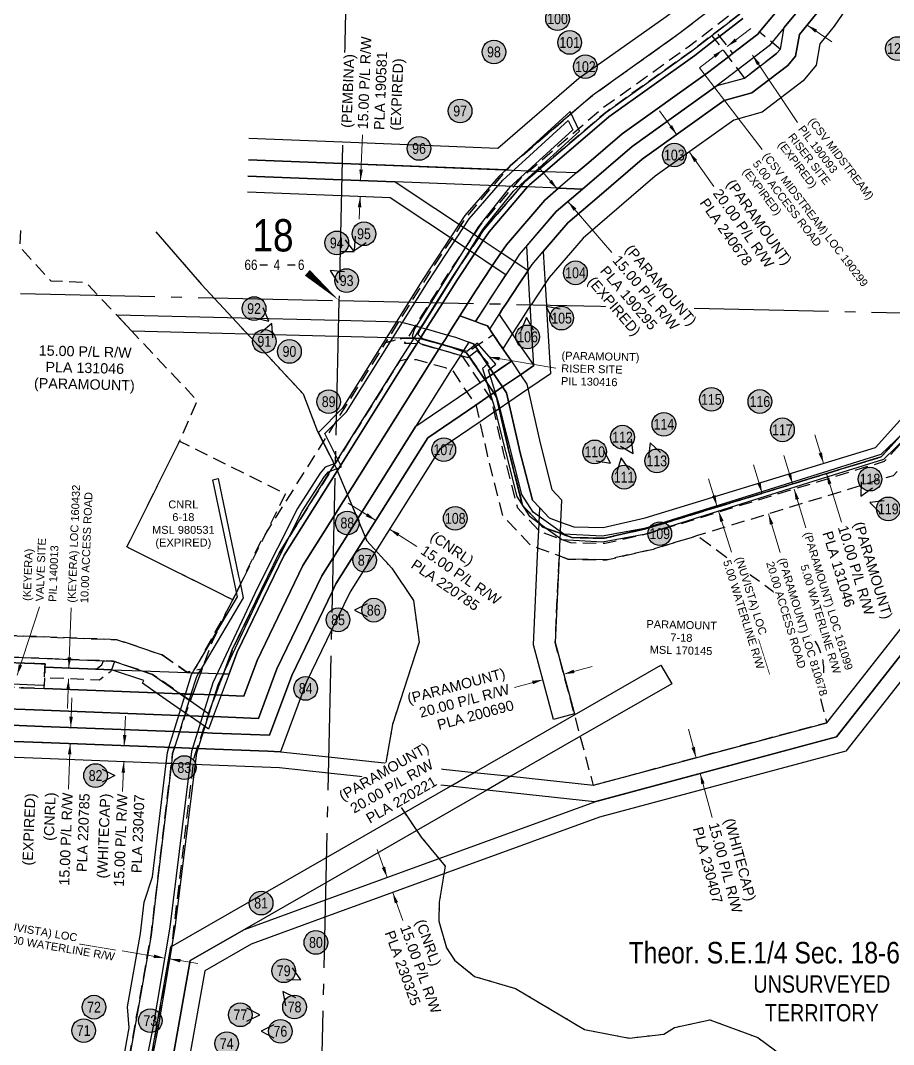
# Model space of a CAD drawing. Extents: x 393512 to 398378, y 6060644 to 6064862.
# Drawn here: x 397153 to 397964, y 6063277 to 6064228 of the extents above; entities that cross this region are included whole.
import ezdxf
from ezdxf.enums import TextEntityAlignment as Align

# ---------------------------------------------------------------- set-up
doc = ezdxf.new("R2010")
doc.units = 0
doc.header["$LTSCALE"] = 5
for name, pattern in [('foc-ACCESSROAD', [3.75, 2.5, -1.25]), ('foc-QUARTERLINE', [33, 25, -3, 2, -3]), ('foc-WHEELTRACKS', [2, 0.4, -1.6])]:
    doc.linetypes.add(name, pattern=pattern)
for name, color, linetype in [('10', 1, 'Continuous'), ('9', 3, 'Continuous'), ('AS-UNDERLAY-H', 141, 'Continuous'), ('C-SYMBOL', 7, 'Continuous'), ('CG-NOTES', 7, 'Continuous'), ('F-AR', 190, 'foc-ACCESSROAD'), ('F-RW', 190, 'Continuous'), ('F-WS', 190, 'foc-ACCESSROAD'), ('L-QSEC', 8, 'foc-QUARTERLINE'), ('L-SECLBL', 7, 'Continuous'), ('L-UNS-T', 3, 'Continuous'), ('P-PROPOSED', 10, 'Continuous'), ('T-CREEK', 160, 'Continuous'), ('T-WATER-P3', 160, 'foc-WHEELTRACKS')]:
    doc.layers.add(name, color=color, linetype=linetype)
for name, color, linetype, lineweight in [('C-AR-T', 13, 'Continuous', 9), ('F-AR-T', 190, 'Continuous', 9), ('F-RW-T', 190, 'Continuous', 9), ('F-WS-T', 190, 'Continuous', 9)]:
    doc.layers.add(name, color=color, linetype=linetype, lineweight=lineweight)
doc.styles.add('175L', font='ARIALN.TTF', dxfattribs={"height": 20})
doc.styles.add('80CG', font='ARIALN.TTF', dxfattribs={"height": 10})
doc.styles.add('80L', font='ARIALN.TTF', dxfattribs={"height": 10})
doc.styles.add('A60', font='arial.ttf', dxfattribs={"height": 7.35})
doc.styles.add('A80', font='arial.ttf', dxfattribs={"height": 9.5})
doc.styles.add('foc-LtypeFont', font='ARIALN.TTF', dxfattribs={"height": 7.35})
doc.styles.add('SIMPLEX', font='ARIALN.TTF')
doc.linetypes.add('foc-TOPO-flowdirection-NOLINE', pattern='A,0,[">",foc-LtypeFont,S=0.3,R=0,X=0,Y=-0.945],-20,[">",foc-LtypeFont,S=0.3,R=0,X=0,Y=-0.945],0', length=20)
doc.dimstyles.new('Compass 5 000', dxfattribs={"dimscale": 5, "dimtxt": 9, "dimasz": 2, "dimexe": 0.2, "dimexo": 0.0625, "dimgap": 0.5, "dimtad": 0, "dimtih": 1, "dimtoh": 1, "dimzin": 0, "dimdsep": 46, "dimtxsty": '80CG', "dimcen": 0.1, "dimse1": 1, "dimse2": 1, "dimclrd": 256, "dimclrt": 256, "dimaunit": 1, "dimadec": 4, "dimazin": 0, "dimtfac": 0.06, "dimtofl": 0, "dimtmove": 0, "dimatfit": 1, "dimfxl": 0.2, "dimtolj": 1, "dimtzin": 0, "dimlwd": -1, "dimarcsym": 0})

# ---------------------------------------------------------------- blocks, each defined once
blk = doc.blocks.new('*U419')
at = {"layer": 'AS-UNDERLAY-H'}
h = blk.add_hatch(color=256, dxfattribs=at)
h.dxf.hatch_style = 1
edge = h.paths.add_edge_path()
edge.add_arc((0, 0), 11, 0, 360)
at = {"layer": 'CG-NOTES', "color": 182}
blk.add_circle((0, 0), 11, dxfattribs=at)
at = {"color": 182, "style": '80L'}
blk.add_attdef('#', text='', height=10, dxfattribs=at).set_placement((0, 0), align=Align.MIDDLE_CENTER)
blk = doc.blocks.new('L-SECLBL')
at = {"layer": '9', "color": 7}
for p, q in [((-5.08, -27.83), (-12.29, -27.83)), ((20.7, -27.83), (13.5, -27.83))]:
    blk.add_line(p, q, dxfattribs=at)
at = {"layer": '10', "color": 2, "style": 'SIMPLEX'}
blk.add_attdef('SEC', text='', height=30, dxfattribs=at).set_placement((0, 0), align=Align.MIDDLE)
at = {"layer": '10', "color": 5, "style": '80L'}
blk.add_attdef('TWP', text='', height=9.5, dxfattribs=at).set_placement((-14.43, -27.37), align=Align.MIDDLE_RIGHT)
blk.add_attdef('RGE', text='', height=9.5, dxfattribs=at).set_placement((3.62, -27.37), align=Align.MIDDLE_CENTER)
blk.add_attdef('MER', text='', height=9.5, dxfattribs=at).set_placement((23.17, -27.37), align=Align.MIDDLE_LEFT)

msp = doc.modelspace()

# ---------------------------------------------------------------- linework, layer by layer
at = {"layer": 'CG-NOTES', "color": 182}
for points in [[(397449.9, 6064013.43), (397463.32, 6064013.58), (397455.14, 6064024.23)], [(397464.18, 6064027.83), (397463.23, 6064014.44), (397474.51, 6064021.72)], [(397454.3, 6063994.72), (397440.93, 6063995.89), (397448.02, 6063984.49)], [(397654.82, 6063960.01), (397641.61, 6063962.39), (397647.64, 6063950.4)], [(397370.94, 6063951.99), (397383.96, 6063948.72), (397378.76, 6063961.1)], [(397630.04, 6063940.56), (397623.3, 6063952.17), (397618.06, 6063939.81)], [(397387.67, 6063933.26), (397386.75, 6063946.64), (397376.59, 6063937.87)], [(397710.9, 6063832.74), (397722.49, 6063825.98), (397720.94, 6063839.31)], [(397688.16, 6063819.01), (397701.41, 6063816.86), (397695.18, 6063828.74)], [(397748.02, 6063826.72), (397738.22, 6063835.9), (397736.76, 6063822.55)], [(397719.1, 6063810.75), (397711.35, 6063821.7), (397707.24, 6063808.93)], [(397934.44, 6063799.71), (397933.94, 6063786.3), (397944.97, 6063793.95)], [(397955.85, 6063782.04), (397942.55, 6063780.23), (397951.97, 6063770.68)], [(397475.46, 6063686.36), (397463.46, 6063680.36), (397475.46, 6063674.35)], [(397229.03, 6063532.76), (397241.03, 6063526.76), (397229.03, 6063520.75)], [(397400.39, 6063337.37), (397413.81, 6063337.15), (397405.94, 6063348.02)], [(397409.04, 6063320.23), (397396.98, 6063326.13), (397399.49, 6063312.94)], [(397363.51, 6063298.57), (397375.52, 6063304.57), (397363.51, 6063310.57)], [(397388.75, 6063295.24), (397376.74, 6063289.24), (397388.75, 6063283.24)]]:
    msp.add_lwpolyline(points, dxfattribs=at)
at = {"layer": 'F-AR', "flags": 128}
for points in [[(398228.39, 6064841.95), (398186.85, 6064781.37), (398170.63, 6064756.77), (398069.01, 6064602.65), (397956.28, 6064424.35), (397849.17, 6064267.64), (397820.98, 6064233.54), (397799.75, 6064217.3), (397795.78, 6064214.26), (397776.73, 6064199.7), (397696.99, 6064142.65), (397644.44, 6064097.66), (397633.31, 6064088.13), (397622.71, 6064079.05), (397618.09, 6064073.68), (397584.75, 6064034.89), (397579.15, 6064026.48), (397570.84, 6064014.01), (397555.03, 6063990.29), (397539.76, 6063966.01), (397528.22, 6063947.67), (397525.24, 6063942.93), (397518.93, 6063932.9), (397513.12, 6063933.05), (397509.29, 6063933.14), (397492.8, 6063928.96), (397495.64, 6063933.48), (397504.93, 6063948.24), (397516.44, 6063966.52), (397538.25, 6064001.17), (397554.19, 6064025.09), (397562.5, 6064037.57), (397568.79, 6064047), (397592.58, 6064074.68), (397605.09, 6064089.23), (397608.54, 6064093.25), (397684.67, 6064158.43), (397764.87, 6064215.8), (397807.02, 6064248.04), (397833.19, 6064279.69), (397939.58, 6064435.36), (398052.21, 6064613.5), (398146.82, 6064757.29), (398170.04, 6064792.58), (398204.4, 6064842.57)], [(398228.39, 6064841.95), (398186.85, 6064781.37), (398170.63, 6064756.77), (398069.01, 6064602.65), (397956.28, 6064424.35), (397849.17, 6064267.64), (397820.98, 6064233.54), (397799.75, 6064217.3), (397795.78, 6064214.26), (397776.73, 6064199.7), (397696.99, 6064142.65), (397644.44, 6064097.66), (397633.31, 6064088.13), (397622.71, 6064079.05), (397618.09, 6064073.68), (397584.75, 6064034.89), (397579.15, 6064026.48), (397570.84, 6064014.01), (397555.03, 6063990.29), (397539.76, 6063966.01), (397528.22, 6063947.67), (397525.24, 6063942.93), (397518.93, 6063932.9), (397524.16, 6063932.77), (397524.69, 6063932.65), (397544.8, 6063927.07), (397554.49, 6063924.39), (397564.37, 6063920.73), (397567.76, 6063919.49), (397584.59, 6063894.66), (397592.95, 6063882.12), (397595.66, 6063878.06), (397606.98, 6063827.91), (397619.8, 6063777.62), (397635.08, 6063761.44), (397638.73, 6063757.58), (397654.66, 6063751.73), (397665.52, 6063747.74), (397695.75, 6063747.14), (397736.21, 6063756.48), (397953.12, 6063822.78), (398004.43, 6063879.41), (398037.68, 6063891.79), (398071.36, 6063895.14), (398150.73, 6063917.92), (398245.94, 6063950.61), (398250.14, 6063951.8), (398262.06, 6063955.19), (398280.5, 6063960.44), (398285.9, 6063961.98), (398296.1, 6063960.17), (398314.61, 6063956.9), (398317.63, 6063966.52), (398323.32, 6063984.66), (398328.09, 6063983.16), (398322.59, 6063965.64), (398319.57, 6063956.02), (398319.37, 6063955.38), (398318.06, 6063951.21), (398286.16, 6063956.85), (398280.38, 6063955.21), (398262.91, 6063950.24), (398250.02, 6063946.57), (398247.44, 6063945.84), (398152.23, 6063913.15), (398072.31, 6063890.21), (398038.82, 6063886.88), (398007.32, 6063875.15), (397955.9, 6063818.4), (397737.5, 6063751.65), (397696.27, 6063742.13), (397664.58, 6063742.76), (397654.42, 6063746.49), (397635.91, 6063753.29), (397634.77, 6063754.49), (397615.28, 6063775.12), (397602.11, 6063826.74), (397590.98, 6063876.12), (397588.84, 6063879.32), (397580.45, 6063891.85), (397564.57, 6063915.34), (397561.67, 6063916.38), (397552.95, 6063919.65), (397542.02, 6063922.66), (397523.42, 6063927.79), (397521.65, 6063927.83), (397515.84, 6063927.98), (397510.02, 6063928.12), (397513.12, 6063933.05), (397520.22, 6063944.34), (397533.94, 6063966.14), (397550.83, 6063993.01), (397566.67, 6064016.78), (397574.99, 6064029.26), (397580.76, 6064037.92), (397611.71, 6064073.94), (397619.17, 6064082.6), (397625.96, 6064088.41), (397637.09, 6064097.95), (397693.91, 6064146.6), (397773.76, 6064203.72), (397817.49, 6064237.16), (397845.18, 6064270.65), (397952.1, 6064427.1), (398064.81, 6064605.36), (398164.73, 6064756.9), (398182.7, 6064784.17), (398222.43, 6064842.1)], [(398358.94, 6063918.1), (398322.33, 6063935.22), (398286.94, 6063941.48), (398280.03, 6063939.52), (398251.98, 6063931.54), (398249.66, 6063930.77), (398156.79, 6063898.85), (398075.14, 6063875.42), (398042.23, 6063872.15), (398015.98, 6063862.37), (397964.24, 6063805.27), (397782.27, 6063749.59), (397741.39, 6063737.15), (397715.19, 6063731.1), (397697.83, 6063727.09), (397661.77, 6063727.82), (397653.84, 6063730.73), (397634.03, 6063738), (397627.43, 6063740.42), (397601.7, 6063767.65), (397587.53, 6063823.24), (397580.27, 6063855.4), (397576.96, 6063870.08), (397576.43, 6063870.88), (397568.01, 6063883.45), (397554.83, 6063902.96), (397553.49, 6063903.43), (397548.31, 6063905.37), (397533.69, 6063909.4), (397521.21, 6063912.84), (397512.36, 6063913.06), (397511.54, 6063913.08), (397505.49, 6063911.55), (397445.76, 6063816.57), (397393.8, 6063733.96), (397350.03, 6063643.41), (397341.8, 6063621.35), (397334.43, 6063601.58), (397328.03, 6063584.43), (397327.15, 6063581.73), (397324.09, 6063572.56), (397322.13, 6063566.64), (397317.22, 6063551.84), (397314.26, 6063542.89), (397313.56, 6063537.02), (397297.95, 6063405.52), (397294.39, 6063375.56), (397292.97, 6063367.57), (397282.16, 6063306.76), (397259.22, 6063177.67), (397257.86, 6063170.01), (397253.98, 6063148.2), (397253.87, 6063147.61), (397252.14, 6063137.89), (397239.38, 6063021.31), (397204.53, 6062939.67), (397116.38, 6062762), (397099.15, 6062772.26), (397186.36, 6062948.05), (397219.82, 6063026.44), (397232.34, 6063140.73), (397232.62, 6063142.3), (397233.64, 6063148.05), (397236.5, 6063164.11), (397238.98, 6063178.11), (397262.47, 6063310.26), (397274.6, 6063378.49), (397278.09, 6063407.88), (397293.51, 6063537.8), (397294.62, 6063547.1), (397296.41, 6063552.67), (397301.35, 6063567.44), (397306.37, 6063582.61), (397306.98, 6063584.46), (397309.17, 6063591.07), (397311.08, 6063596.21), (397313.38, 6063602.37), (397320.74, 6063622.09), (397322.21, 6063626.04), (397323.91, 6063630.61), (397331.63, 6063651.29), (397337.58, 6063663.51), (397349.29, 6063687.74), (397350.49, 6063690.04), (397353.94, 6063696.94), (397357.53, 6063704.21), (397376.29, 6063743.67), (397380.47, 6063750.33), (397446.65, 6063855.57), (397492.8, 6063928.96), (397509.29, 6063933.14), (397513.12, 6063933.05), (397518.93, 6063932.9), (397524.16, 6063932.77), (397524.69, 6063932.65), (397544.8, 6063927.07), (397554.49, 6063924.39), (397564.37, 6063920.73), (397567.76, 6063919.49), (397584.59, 6063894.66), (397592.95, 6063882.12), (397595.66, 6063878.06), (397598.04, 6063867.51), (397606.98, 6063827.91), (397619.8, 6063777.62), (397635.08, 6063761.44), (397638.73, 6063757.58), (397654.66, 6063751.73), (397665.52, 6063747.74), (397695.75, 6063747.14), (397736.21, 6063756.48), (397953.12, 6063822.78), (398004.43, 6063879.41), (398037.68, 6063891.79), (398071.36, 6063895.14), (398150.73, 6063917.92), (398245.94, 6063950.61), (398250.14, 6063951.8), (398262.06, 6063955.19), (398280.5, 6063960.44), (398285.9, 6063961.98), (398296.1, 6063960.17), (398314.61, 6063956.9), (398317.04, 6063956.46), (398319.57, 6063956.02), (398328.41, 6063954.45), (398341.09, 6063948.52), (398359.44, 6063939.94)]]:
    msp.add_lwpolyline(points, dxfattribs=at)
for points in [[(397814.93, 6064197.44), (397810.97, 6064194.39), (397798.82, 6064210.29), (397795.78, 6064214.26), (397799.75, 6064217.3), (397802.79, 6064213.33), (397814.93, 6064197.44)], [(397284.92, 6063638.78), (397307.93, 6063622.68), (397314.35, 6063624.22), (397321.05, 6063625.78), (397322.21, 6063626.04), (397320.74, 6063622.09), (397313.38, 6063602.37), (397311.08, 6063596.21), (397310.03, 6063596.93), (397305.73, 6063599.92), (397301.61, 6063602.81), (397275.81, 6063620.74), (397266.03, 6063624.04), (397240.73, 6063632.56), (397239.48, 6063632.98), (397230.47, 6063633.34), (397125.27, 6063637.52), (397121.01, 6063637.69), (397115.27, 6063637.92), (396964.59, 6063643.91), (396937.5, 6063644.99), (396930.06, 6063665.3), (396957.15, 6063664.22), (397243.12, 6063652.85), (397284.92, 6063638.78)], [(397240.73, 6063632.56), (397237.9, 6063625.07), (397236.99, 6063623.09), (397226.73, 6063615.48), (397175.58, 6063617.5), (397175.9, 6063627.5), (397223.6, 6063625.6), (397228.88, 6063629.52), (397230.47, 6063633.34), (397239.48, 6063632.98), (397240.73, 6063632.56)]]:
    msp.add_lwpolyline(points, close=True, dxfattribs=at)
at = {"layer": 'F-AR-T'}
msp.add_line((397842.32, 6064108.09), (397784.16, 6064184.19), dxfattribs=at)
at = {"layer": 'F-RW', "flags": 128}
for points in [[(397364.97, 6064098.6), (397452.09, 6064095.2), (397625.96, 6064088.41), (397633.31, 6064088.13), (397640.67, 6064087.84), (397670.18, 6064086.76), (397681.22, 6064096.21), (397712.39, 6064122.92), (397791.62, 6064179.57), (397810.97, 6064194.39), (397814.93, 6064197.44), (397837.07, 6064214.37), (397838.38, 6064215.37), (397840.04, 6064217.38), (397869.15, 6064252.58), (397977.15, 6064410.6), (398090.01, 6064589.08), (398117.43, 6064630.69), (398119.93, 6064629.05), (398203.68, 6064756.05), (398210.06, 6064765.72), (398255.78, 6064832.4), (398263.64, 6064841.04)], [(397365.43, 6064118.62), (397452.54, 6064115.22), (397596.9, 6064109.6), (397672.03, 6064174.35), (397753.24, 6064231.9), (397793.22, 6064262.52), (397817.31, 6064291.79), (397923.12, 6064446.25), (397947.42, 6064484.76), (397955.95, 6064498.28), (397967.3, 6064516.26), (398001.69, 6064570.77), (398018.62, 6064560.38), (398031.41, 6064552.53), (398035.67, 6064549.92), (398039.93, 6064547.3), (398056.98, 6064536.84), (398069.78, 6064528.98), (398082.55, 6064521.14), (398151.17, 6064479.03), (398261.96, 6064476.53), (398292.11, 6064475.85), (398371.66, 6064474.05)], [(398371.21, 6064454.01), (398291.66, 6064455.82), (398261.51, 6064456.51), (398145.33, 6064459.15), (398071.86, 6064504.24), (398059.13, 6064512.11), (398046.29, 6064519.94), (398029.25, 6064530.4), (398024.98, 6064533.02), (398020.72, 6064535.63), (398007.94, 6064543.48), (397980.21, 6064499.62), (397974.09, 6064489.95), (397968.84, 6064481.65), (397960.31, 6064468.14), (397939.58, 6064435.36), (397833.19, 6064279.69), (397807.02, 6064248.04), (397764.87, 6064215.8), (397684.67, 6064158.43), (397608.54, 6064093.25), (397605.09, 6064089.23), (397452.09, 6064095.2), (397364.97, 6064098.59)], [(398019.14, 6064383.1), (397909.29, 6064222.69), (397895.87, 6064206.38), (397892.58, 6064186.68), (397880.59, 6064172.12), (397842.38, 6064142.8), (397816.02, 6064135.48), (397743.03, 6064083.56), (397675.93, 6064025.9), (397644.51, 6063989.31), (397640.73, 6063983.63), (397627.74, 6063964.09), (397626.94, 6063962.89), (397618.05, 6063949.52), (397610.18, 6063937.02), (397610.18, 6063937.02), (397601.47, 6063923.17), (397597.51, 6063929.02), (397592.53, 6063936.36), (397589.22, 6063941.25), (397597.93, 6063955.06), (397601.25, 6063960.33), (397604.08, 6063964.61), (397616.67, 6063983.51), (397624.98, 6063995.98), (397628.55, 6064001.41), (397638.95, 6064013.6), (397661.69, 6064040.03), (397688.75, 6064063.09), (397730.9, 6064099.29), (397807.08, 6064153.74), (397832.95, 6064160.89), (397866.33, 6064186.37), (397873.44, 6064195.04), (397877.03, 6064214.96), (397893.29, 6064234.72)], [(397869.15, 6064252.58), (397840.05, 6064217.37), (397838.39, 6064215.38), (397837.07, 6064214.37), (397814.93, 6064197.44), (397810.97, 6064194.4), (397791.59, 6064179.57), (397712.39, 6064122.92), (397681.22, 6064096.22), (397670.18, 6064086.77), (397653.27, 6064072.3), (397640.43, 6064061.3), (397604.7, 6064019.76), (397599.96, 6064012.63), (397591.65, 6064000.16), (397576.02, 6063976.69), (397568.93, 6063965.37), (397561.54, 6063953.68), (397554.49, 6063942.47), (397550.34, 6063935.89), (397548.01, 6063932.18), (397544.8, 6063927.07), (397542.02, 6063922.66), (397533.69, 6063909.4), (397444.65, 6063767.85), (397415.69, 6063721.81), (397373.05, 6063633.56), (397360.68, 6063600.6), (397339.69, 6063601.39), (397334.43, 6063601.58), (397313.38, 6063602.37), (397311.67, 6063602.33), (397306.5, 6063602.53), (397301.61, 6063602.81), (397279.41, 6063603.63), (397175.21, 6063607.52), (397175.32, 6063610.51), (397166.49, 6063610.86), (397130.66, 6063612.29)], [(397123.02, 6063574.35), (397173.78, 6063572.34), (397295.74, 6063567.65), (397300.92, 6063567.46), (397301.35, 6063567.44), (397309.79, 6063567.11), (397322.13, 6063566.64), (397331.74, 6063566.27), (397384.65, 6063564.24), (397405.33, 6063619.7), (397443.07, 6063697.99), (397446.33, 6063704.76), (397531.76, 6063840.48), (397576.43, 6063870.88), (397588.84, 6063879.32), (397592.95, 6063882.12), (397601.27, 6063887.76), (397617.8, 6063899.02), (397630.24, 6063907.5), (397628.5, 6063936.83), (397626.87, 6063964.11), (397626.67, 6063967.56), (397624.99, 6063995.97), (397623.62, 6064018.76), (397651.06, 6064050.67), (397675.37, 6064071.47), (397721.65, 6064111.11), (397800.57, 6064167.52), (397826.13, 6064174.55), (397855.82, 6064197.25), (397859.3, 6064201.47), (397862.87, 6064221.44), (397881.18, 6064243.6)], [(397881.18, 6064243.6), (397862.87, 6064221.44), (397851.6, 6064207.83), (397848.84, 6064204.5), (397820.08, 6064182.47), (397800.57, 6064167.52), (397721.65, 6064111.11), (397675.37, 6064071.47), (397653.27, 6064072.31), (397624.48, 6064073.43), (397618.09, 6064073.68), (397611.71, 6064073.94), (397501.41, 6064078.25), (397451.75, 6064080.18), (397364.63, 6064083.59)], [(397893.28, 6064234.73), (397877.02, 6064214.97), (397873.44, 6064195.04), (397866.33, 6064186.37), (397832.95, 6064160.89), (397807.08, 6064153.74), (397730.9, 6064099.29), (397688.75, 6064063.09), (397661.69, 6064040.03), (397638.95, 6064013.6), (397640.8, 6063982.47), (397641.91, 6063963.78), (397642.42, 6063955.24), (397645.72, 6063899.89), (397624.71, 6063885.63), (397606.95, 6063873.58), (397598.04, 6063867.51), (397593.6, 6063864.48), (397580.27, 6063855.4), (397542.79, 6063829.84), (397459.47, 6063697.49), (397442.24, 6063661.76), (397419.13, 6063613.8), (397394.9, 6063548.84), (397383.21, 6063549.3), (397317.22, 6063551.84), (397296.41, 6063552.67), (397291.16, 6063552.84), (397287.02, 6063553.01), (397173.78, 6063557.36), (397173.18, 6063557.38), (397122.43, 6063559.39)], [(397125.07, 6063632.53), (397157.04, 6063631.25), (397176.05, 6063630.5), (397175.9, 6063627.5), (397223.6, 6063625.6), (397237.93, 6063625.05), (397266.03, 6063624.04), (397307.93, 6063622.62), (397313.12, 6063622.28), (397318.79, 6063622.07), (397320.74, 6063622.09), (397341.8, 6063621.35), (397347.04, 6063621.15), (397354.63, 6063641.44), (397398.18, 6063731.53), (397445.54, 6063806.82), (397512.36, 6063913.06), (397521.65, 6063927.83), (397524.69, 6063932.65), (397530.27, 6063941.52), (397534.04, 6063947.52), (397545.59, 6063965.89), (397559.23, 6063987.57), (397575.03, 6064011.28), (397583.31, 6064023.72), (397588.74, 6064031.87), (397624.48, 6064073.43), (397626.26, 6064075.5), (397640.67, 6064087.84), (397651.8, 6064097.37), (397700.07, 6064138.7), (397779.7, 6064195.67), (397798.82, 6064210.29), (397802.79, 6064213.33), (397824.47, 6064229.91)], [(397824.47, 6064229.91), (397802.79, 6064213.33), (397798.82, 6064210.29), (397779.7, 6064195.67), (397700.07, 6064138.7), (397651.8, 6064097.37), (397640.67, 6064087.84), (397626.26, 6064075.5), (397624.48, 6064073.43), (397588.74, 6064031.87), (397583.31, 6064023.72), (397575.03, 6064011.28), (397559.23, 6063987.57), (397545.59, 6063965.89), (397534.04, 6063947.52), (397530.27, 6063941.52), (397524.69, 6063932.65), (397521.65, 6063927.83), (397512.36, 6063913.06), (397445.54, 6063806.82), (397398.18, 6063731.53), (397354.63, 6063641.44), (397347.04, 6063621.15), (397339.69, 6063601.39), (397332.31, 6063581.57), (397327.93, 6063569.89), (397324.09, 6063572.56), (397310.29, 6063582.15), (397309.62, 6063582.62), (397306.98, 6063584.46), (397306.31, 6063584.88), (397302, 6063587.88), (397279.41, 6063603.63), (397266.58, 6063612.55), (397267.82, 6063614.99), (397237.92, 6063625.06), (397223.6, 6063625.6), (397175.86, 6063627.5), (397176.05, 6063630.5), (397157.04, 6063631.25), (397125.07, 6063632.53)], [(397125.27, 6063637.52), (397230.47, 6063633.34), (397239.48, 6063632.98), (397240.73, 6063632.56), (397266.03, 6063624.04), (397275.81, 6063620.74), (397301.61, 6063602.81), (397305.73, 6063599.91), (397310.03, 6063596.92), (397311.08, 6063596.21), (397328.03, 6063584.43), (397334.43, 6063601.58), (397341.8, 6063621.35), (397350.03, 6063643.41), (397393.8, 6063733.96), (397445.76, 6063816.57), (397505.49, 6063911.55), (397515.84, 6063927.98), (397518.93, 6063932.9), (397525.24, 6063942.93), (397528.22, 6063947.67), (397539.76, 6063966.01), (397555.03, 6063990.29), (397570.84, 6064014.01), (397579.15, 6064026.48), (397584.75, 6064034.89), (397618.09, 6064073.68), (397622.71, 6064079.05), (397633.31, 6064088.13), (397644.44, 6064097.66), (397696.99, 6064142.65), (397776.73, 6064199.7), (397795.78, 6064214.26), (397799.75, 6064217.3), (397820.98, 6064233.54)], [(397364.63, 6064083.59), (397451.75, 6064080.18), (397501.41, 6064078.25), (397574.99, 6064029.26), (397579.15, 6064026.48), (397583.31, 6064023.72), (397599.96, 6064012.63), (397612.44, 6064004.32), (397624.99, 6063995.97), (397616.68, 6063983.49), (397604.12, 6063964.61), (397601.24, 6063960.29), (397597.94, 6063955.04), (397607.05, 6063941.63), (397618.92, 6063924.17), (397630.24, 6063907.5), (397617.8, 6063899.02), (397601.27, 6063887.76), (397592.95, 6063882.12), (397588.84, 6063879.32), (397576.43, 6063870.88), (397531.76, 6063840.48), (397446.33, 6063704.76), (397443.07, 6063697.99), (397405.33, 6063619.71), (397384.65, 6063564.24), (397331.74, 6063566.27), (397322.13, 6063566.64), (397309.79, 6063567.11), (397301.35, 6063567.44), (397300.92, 6063567.46), (397295.74, 6063567.65), (397173.78, 6063572.34), (397123.03, 6063574.35)], [(397123.59, 6063589.41), (397174.34, 6063587.4), (397300.35, 6063582.54), (397305.52, 6063582.34), (397306.37, 6063582.61), (397310.29, 6063582.15), (397327.15, 6063581.73), (397332.31, 6063581.57), (397374.35, 6063579.68), (397391.54, 6063625.74), (397433.23, 6063712.14), (397443.77, 6063728.9), (397520.68, 6063851.19), (397568.01, 6063883.45), (397580.45, 6063891.85), (397584.59, 6063894.66), (397585.88, 6063895.54), (397592.83, 6063900.27), (397609.36, 6063911.53), (397597.51, 6063929.02), (397592.53, 6063936.36), (397587.16, 6063944.3), (397580.79, 6063946.66), (397575.94, 6063948.42), (397586.78, 6063964.98), (397604.22, 6063991.87), (397591.65, 6064000.15), (397575.03, 6064011.28), (397570.84, 6064014.01), (397566.67, 6064016.78), (397496.71, 6064063.35), (397451.4, 6064065.13), (397364.28, 6064068.55)], [(397151.88, 6063608.45), (397154.14, 6063608.35), (397155.15, 6063608.31), (397156.13, 6063608.28), (397166.12, 6063607.88), (397175.21, 6063607.52), (397279.41, 6063603.63), (397301.61, 6063602.81), (397306.5, 6063602.44), (397311.67, 6063602.21), (397313.38, 6063602.37), (397334.43, 6063601.58), (397339.69, 6063601.39), (397360.68, 6063600.6), (397373.07, 6063633.57), (397415.69, 6063721.81), (397444.65, 6063767.85), (397533.69, 6063909.4), (397542.02, 6063922.66), (397544.8, 6063927.07), (397548.01, 6063932.18), (397550.34, 6063935.89), (397554.49, 6063942.47), (397561.54, 6063953.68), (397575.94, 6063948.42), (397580.79, 6063946.66), (397587.16, 6063944.3), (397592.53, 6063936.36), (397597.51, 6063929.02), (397597.51, 6063929.02), (397609.36, 6063911.53), (397592.83, 6063900.27), (397584.77, 6063912.18), (397576.02, 6063925.12), (397574.23, 6063927.77), (397569.91, 6063929.36), (397564.98, 6063921.57), (397564.37, 6063920.73), (397561.67, 6063916.38), (397553.49, 6063903.43), (397520.68, 6063851.19), (397443.77, 6063728.9), (397433.23, 6063712.14), (397391.54, 6063625.74), (397374.35, 6063579.68), (397332.31, 6063581.57), (397327.15, 6063581.73), (397310.29, 6063582.15), (397306.37, 6063582.61), (397305.52, 6063582.34), (397300.35, 6063582.54), (397174.34, 6063587.4), (397123.59, 6063589.41)], [(398004.43, 6063879.41), (397953.12, 6063822.78), (397736.21, 6063756.48), (397695.75, 6063747.14), (397665.52, 6063747.74), (397654.66, 6063751.73), (397638.73, 6063757.58), (397635.08, 6063761.44), (397619.8, 6063777.62), (397606.98, 6063827.91), (397595.66, 6063878.06), (397592.95, 6063882.12), (397584.59, 6063894.66), (397567.76, 6063919.49), (397564.37, 6063920.73), (397554.49, 6063924.39), (397544.8, 6063927.07), (397524.69, 6063932.65), (397524.16, 6063932.77), (397518.93, 6063932.9), (397513.12, 6063933.05), (397509.29, 6063933.14), (397448.44, 6063934.65), (397256.75, 6063939.4), (397242.37, 6063954.64), (397448.78, 6063949.61), (397506.49, 6063948.2), (397520.22, 6063944.34), (397525.24, 6063942.93), (397530.27, 6063941.52), (397550.34, 6063935.89), (397557.55, 6063933.87), (397569.91, 6063929.36), (397574.23, 6063927.77), (397576.02, 6063925.12), (397584.77, 6063912.18), (397592.83, 6063900.27), (397596.6, 6063894.67), (397601.27, 6063887.76), (397604.97, 6063882.24), (397616.56, 6063830.84), (397616.7, 6063830.25), (397628.85, 6063782.6), (397635.7, 6063775.35), (397644.39, 6063766.15), (397655.12, 6063762.21), (397667.4, 6063757.71), (397694.71, 6063757.16), (397733.62, 6063766.15), (397947.56, 6063831.54), (397998.66, 6063887.93)], [(397122.42, 6063559.42), (397173.19, 6063557.42), (397173.78, 6063557.39), (397287.02, 6063553.03), (397291.15, 6063552.86), (397296.41, 6063552.68), (397317.22, 6063551.86), (397383.21, 6063549.32), (397394.91, 6063548.87), (397439.57, 6063544.12), (397574.92, 6063529.65), (397608.75, 6063526.04), (397685.78, 6063517.76), (397902.55, 6063575.82), (398156.86, 6063898.9), (398249.66, 6063930.77), (398252.05, 6063931.58), (398280.03, 6063939.52), (398286.94, 6063941.48), (398322.33, 6063935.22), (398358.94, 6063918.1)], [(398358.69, 6063907.18), (398319.31, 6063925.6), (398287.47, 6063931.24), (398279.79, 6063929.06), (398255.05, 6063922.04), (398249.42, 6063920.12), (398171.64, 6063893.41), (397911.38, 6063562.65), (397686.76, 6063502.48), (397586.51, 6063513.25), (397552.7, 6063516.88), (397439.23, 6063529.05), (397393.82, 6063533.92), (397313.56, 6063537.02), (397293.51, 6063537.8), (397288.5, 6063537.99), (397173.2, 6063542.44), (397106.83, 6063545.07)], [(397279.38, 6063177.23), (397311.02, 6063354.89), (397361.3, 6063383.79), (397436.56, 6063411.24), (397686.79, 6063502.47), (397911.38, 6063562.63), (398171.6, 6063893.39), (398249.42, 6063920.12), (398254.97, 6063922.01), (398279.79, 6063929.06), (398287.47, 6063931.25), (398319.32, 6063925.59), (398358.69, 6063907.18)], [(398358.32, 6063890.8), (398314.77, 6063911.16), (398288.25, 6063915.88), (398279.44, 6063913.37), (398259.41, 6063907.67), (398249.06, 6063904.12), (398180.62, 6063880.62), (397920.09, 6063549.42), (397691.34, 6063488.14), (397436.19, 6063395.14), (397367.66, 6063370.16), (397324.56, 6063345.38), (397294.55, 6063176.9)], [(397233.93, 6063178.22), (397254.23, 6063292.43), (397252.63, 6063312.01), (397264.71, 6063379.95), (397268.16, 6063409.06), (397275.99, 6063432.63), (397288.5, 6063537.99), (397289.71, 6063548.15), (397291.16, 6063552.84), (397295.74, 6063567.65), (397299.51, 6063579.84), (397300.35, 6063582.54), (397302, 6063587.88), (397305.25, 6063598.38), (397305.73, 6063599.91), (397306.5, 6063602.44), (397312.24, 6063620.63), (397313.12, 6063622.12), (397314.35, 6063624.22), (397316.7, 6063628.39), (397320.15, 6063634.06), (397337.58, 6063663.51), (397354.84, 6063692.66), (397353.94, 6063696.94), (397353.56, 6063698.76), (397352.36, 6063704.51), (397332.08, 6063801.55), (397336.97, 6063802.57), (397355.93, 6063711.88), (397357.22, 6063705.72), (397357.53, 6063704.21), (397360.13, 6063691.8), (397323.91, 6063630.61), (397321.05, 6063625.78), (397318.78, 6063621.9), (397316.84, 6063618.59), (397311.67, 6063602.21), (397310.03, 6063596.92), (397306.31, 6063584.88), (397305.52, 6063582.34), (397303.82, 6063576.84), (397300.92, 6063567.46), (397296.41, 6063552.67), (397294.62, 6063547.1), (397293.51, 6063537.8), (397278.09, 6063407.88), (397274.6, 6063378.49), (397262.47, 6063310.26), (397238.98, 6063178.11)], [(397259.22, 6063177.67), (397282.16, 6063306.76), (397292.97, 6063367.57), (397437.45, 6063450.63), (397552.7, 6063516.88), (397574.92, 6063529.65), (397668.1, 6063583.22), (397748.39, 6063629.38), (397758.35, 6063612.05), (397673.46, 6063563.24), (397608.75, 6063526.04), (397586.51, 6063513.25), (397436.92, 6063427.26), (397361.3, 6063383.79), (397311.02, 6063354.89), (397279.38, 6063177.23)]]:
    msp.add_lwpolyline(points, dxfattribs=at)
for points in [[(397586.43, 6063964.99), (397575.94, 6063948.42), (397561.54, 6063953.68), (397568.93, 6063965.38), (397576.03, 6063976.68), (397591.65, 6064000.15), (397599.96, 6064012.63), (397604.7, 6064019.76), (397640.43, 6064061.3), (397653.27, 6064072.31), (397675.32, 6064071.45), (397651.06, 6064050.67), (397616.68, 6064010.7), (397612.44, 6064004.32), (397604.22, 6063991.87), (397588.66, 6063968.53), (397586.43, 6063964.99)], [(397667.88, 6063584.06), (397648.57, 6063578.89), (397630.02, 6063648.14), (397634.03, 6063738), (397634.77, 6063754.49), (397635.08, 6063761.44), (397635.7, 6063775.35), (397628.85, 6063782.6), (397616.7, 6063830.25), (397616.56, 6063830.84), (397604.97, 6063882.24), (397601.27, 6063887.76), (397596.6, 6063894.67), (397592.83, 6063900.27), (397609.36, 6063911.53), (397617.8, 6063899.02), (397623.64, 6063890.38), (397636, 6063835.51), (397646.94, 6063792.58), (397656.05, 6063782.97), (397655.12, 6063762.21), (397654.66, 6063751.73), (397654.42, 6063746.49), (397653.84, 6063730.73), (397650.13, 6063650.33), (397667.88, 6063584.06)]]:
    msp.add_lwpolyline(points, close=True, dxfattribs=at)
at = {"layer": 'F-WS', "flags": 128}
for points in [[(397855.82, 6064197.25), (397826.13, 6064174.55), (397820.08, 6064182.47), (397810.97, 6064194.39), (397814.93, 6064197.44), (397837.07, 6064214.37), (397838.38, 6064215.37), (397840.04, 6064217.38), (397851.6, 6064207.83), (397859.31, 6064201.47), (397855.82, 6064197.25)], [(397585.88, 6063895.54), (397584.59, 6063894.66), (397567.76, 6063919.49), (397576.02, 6063925.12), (397592.53, 6063936.36), (397597.51, 6063929.02), (397609.36, 6063911.53), (397592.83, 6063900.27), (397585.88, 6063895.54)], [(397353.94, 6063696.94), (397350.49, 6063690.04), (397346.37, 6063692.1), (397252.08, 6063739.05), (397301.07, 6063837.42), (397399.55, 6063788.42), (397398.38, 6063786.39), (397380.47, 6063750.33), (397357.53, 6063704.21), (397353.94, 6063696.94)], [(397878.44, 6063665.31), (397879.86, 6063664.26), (397881.24, 6063663.16), (397882.58, 6063662.01), (397883.89, 6063660.81), (397885.14, 6063659.57), (397886.36, 6063658.29), (397887.52, 6063656.96), (397888.64, 6063655.59), (397889.71, 6063654.19), (397890.73, 6063652.74), (397891.7, 6063651.26), (397892.62, 6063649.75), (397893.48, 6063648.21), (397894.29, 6063646.64), (397895.04, 6063645.04), (397895.73, 6063643.41), (397896.36, 6063641.76), (397896.94, 6063640.09), (397897.46, 6063638.4), (397897.92, 6063636.69), (397898.31, 6063634.97), (397898.65, 6063633.24), (397898.92, 6063631.49), (397899.13, 6063629.74), (397899.28, 6063627.98), (397899.37, 6063626.21), (397899.4, 6063624.44), (397899.36, 6063622.68), (397899.26, 6063620.91), (397899.1, 6063619.15), (397898.87, 6063617.4), (397898.59, 6063615.66), (397898.24, 6063613.92), (397897.83, 6063612.2), (397897.36, 6063610.5), (397896.83, 6063608.81), (397896.24, 6063607.15), (397894.89, 6063603.88), (397902.43, 6063575.74), (397685.66, 6063517.67), (397667.88, 6063584.06), (397650.13, 6063650.33), (397653.84, 6063730.73), (397661.77, 6063727.82), (397697.83, 6063727.09), (397715.19, 6063731.1), (397741.39, 6063737.15), (397782.27, 6063749.59), (397873.98, 6063681.97), (397878.44, 6063665.31)], [(397175.58, 6063617.5), (397175.32, 6063610.51), (397166.49, 6063610.86), (397166.25, 6063607.87), (397156.13, 6063608.28), (397155.15, 6063608.31), (397154.14, 6063608.35), (397151.88, 6063608.44), (397149.89, 6063608.52), (397124.16, 6063609.55), (397124.28, 6063612.54), (397124.75, 6063624.54), (397124.83, 6063626.54), (397125.07, 6063632.53), (397157.04, 6063631.25), (397176.05, 6063630.5), (397175.9, 6063627.5), (397175.58, 6063617.5)]]:
    msp.add_lwpolyline(points, close=True, dxfattribs=at)
msp.add_lwpolyline([(397153.24, 6064033.09), (397152.63, 6064017.55), (397181.41, 6063986.35), (397213.7, 6063985.02), (397225.16, 6063972.87), (397242.37, 6063954.64), (397256.75, 6063939.4), (397317.49, 6063875.01), (397301.07, 6063837.42), (397252.08, 6063739.05), (397346.37, 6063692.1), (397350.49, 6063690.04), (397349.29, 6063687.74), (397316.7, 6063628.39), (397314.35, 6063624.22), (397307.93, 6063622.69), (397284.93, 6063638.78), (397243.12, 6063652.85), (396957.15, 6063664.22), (396940.12, 6063710.66), (396944.09, 6063810.91), (396919.11, 6063811.83), (396901.13, 6063812.49), (396881.14, 6063813.22), (396861.16, 6063813.96), (396859.51, 6063814.02), (396861.79, 6063872.38), (396863.5, 6063915.84), (396864.09, 6063930.81), (396865, 6063954), (396805.06, 6063955.99), (396806.09, 6063982.02), (396808.45, 6064042)], dxfattribs=at)
at = {"layer": 'L-QSEC'}
for p, q in [((397467.46, 6064772.13), (397449.2, 6063968)), ((396658.36, 6063985.26), (397449.2, 6063968)), ((397449.2, 6063968), (397430.94, 6063163.87)), ((397449.2, 6063968), (398250.11, 6063950.52))]:
    msp.add_line(p, q, dxfattribs=at)
at = {"layer": 'L-SECLBL', "flags": 128}
msp.add_lwpolyline([(397449.2, 6063968, 0, 7, 0), (397419.76, 6063993.73, 0, 0, 0)], format="xyseb", dxfattribs=at)
at = {"layer": 'P-PROPOSED', "flags": 128}
for points in [[(397972.73, 6063844.19), (397952.73, 6063824.94), (397883.45, 6063803.27), (397733.19, 6063756.11), (397693.81, 6063748.94), (397658.02, 6063750.89), (397629.54, 6063771.53), (397619.02, 6063787.86), (397598.08, 6063870.98), (397588.23, 6063903.24), (397594.93, 6063908.83), (397577.97, 6063928.38), (397567.98, 6063920.5), (397527.17, 6063932.44), (397522.88, 6063936.44), (397523.88, 6063939.65), (397582.97, 6064033.93), (397611.37, 6064069.61), (397672.55, 6064125.26), (397663.88, 6064143.41), (397597.75, 6064083.18), (397566.25, 6064046.91), (397527.86, 6063988.28), (397452.13, 6063867.61), (397430.06, 6063845.49), (397444.57, 6063816.22), (397436.39, 6063813.06), (397431.61, 6063807.57), (397410.64, 6063774.84), (397373.55, 6063701.18), (397332.11, 6063612.74), (397312.2, 6063548.96), (397291.89, 6063386.07), (397276.14, 6063292.35), (397257.67, 6063198.83)], [(397262.6, 6063197.98), (397281.06, 6063291.46), (397296.83, 6063385.35), (397317.11, 6063547.9), (397336.78, 6063610.92), (397378.04, 6063698.99), (397414.99, 6063772.36), (397435.62, 6063804.57), (397439.35, 6063808.84), (397451.48, 6063813.54), (397436.13, 6063844.5), (397456.06, 6063864.48), (397532.06, 6063985.58), (397570.24, 6064043.89), (397601.33, 6064079.68), (397662.27, 6064135.18), (397666.44, 6064126.46), (397607.71, 6064073.04), (397578.88, 6064036.82), (397519.3, 6063941.75), (397517.18, 6063934.92), (397524.63, 6063927.98), (397569.05, 6063914.98), (397577.32, 6063921.5), (397587.81, 6063909.4), (397582.48, 6063904.95), (397593.27, 6063869.64), (397614.37, 6063785.84), (397625.85, 6063768.03), (397656.28, 6063745.98), (397694.13, 6063743.91), (397734.39, 6063751.25), (397884.95, 6063798.5), (397955.35, 6063820.52), (397976.55, 6063840.93)]]:
    msp.add_lwpolyline(points, dxfattribs=at)
at = {"layer": 'T-CREEK', "linetype": 'foc-TOPO-flowdirection-NOLINE', "flags": 128}
msp.add_lwpolyline([(397279.02, 6064031.87), (397321.46, 6063982.89), (397415.82, 6063881.18), (397429.36, 6063846.16), (397446.05, 6063813.66), (397475.07, 6063744.68), (397498.3, 6063719.23), (397518.31, 6063689.49), (397523.63, 6063650.56), (397498.98, 6063574.3), (397491.84, 6063533.67), (397505.61, 6063498.87), (397525.51, 6063469.59), (397547.82, 6063442.72), (397542.22, 6063409.19), (397541.94, 6063391.46), (397549.21, 6063366.61), (397556.66, 6063355.35), (397575.22, 6063340.11), (397613.31, 6063328.95), (397677.4, 6063290.84), (397718.87, 6063282.9), (397751.02, 6063286.69), (397760.97, 6063292.73), (397793.83, 6063299.98), (397838.34, 6063283.31), (397866.9, 6063262.35), (397892.93, 6063225.56), (397914.86, 6063206.38), (398045.85, 6063185.76), (398069.03, 6063180.19), (398106.99, 6063167.24), (398141.99, 6063152.04), (398210.17, 6063116.66), (398315.41, 6063074.64), (398339.08, 6063050.11)], dxfattribs=at)
at = {"layer": 'T-WATER-P3', "flags": 128}
msp.add_lwpolyline([(397279.02, 6064031.87), (397321.46, 6063982.89), (397415.82, 6063881.18), (397429.36, 6063846.16), (397446.05, 6063813.66), (397475.07, 6063744.68), (397498.3, 6063719.23), (397518.31, 6063689.49), (397523.63, 6063650.56), (397498.98, 6063574.3), (397491.84, 6063533.67), (397505.61, 6063498.87), (397525.51, 6063469.59), (397547.82, 6063442.72), (397542.22, 6063409.19), (397541.94, 6063391.46), (397549.21, 6063366.61), (397556.66, 6063355.35), (397575.22, 6063340.11), (397613.31, 6063328.95), (397677.4, 6063290.84), (397718.87, 6063282.9), (397751.02, 6063286.69), (397760.97, 6063292.73), (397793.83, 6063299.98), (397838.34, 6063283.31), (397866.9, 6063262.35), (397892.93, 6063225.56), (397914.86, 6063206.38), (398045.85, 6063185.76), (398069.03, 6063180.19), (398106.99, 6063167.24), (398141.99, 6063152.04), (398210.17, 6063116.66), (398315.41, 6063074.64), (398339.08, 6063050.11)], dxfattribs=at)

# ---------------------------------------------------------------- block references
at = {"layer": 'CG-NOTES', "xscale": 1.000381145216327, "yscale": 1.000381145216327, "zscale": 1.000381145216327}
for p, values in [((397652.27, 6064229.72), {'#': '100'}), ((397663.54, 6064207.63), {'#': '101'}), ((397593.18, 6064198.81), {'#': '98'}), ((397968.06, 6064202), {'#': '126'}), ((397678.13, 6064185.17), {'#': '102'}), ((397561.76, 6064144), {'#': '97'}), ((397523.58, 6064109.2), {'#': '96'}), ((397760.77, 6064103.07), {'#': '103'}), ((397472.4, 6064029.94), {'#': '95'}), ((397447.12, 6064021.45), {'#': '94'}), ((397668.94, 6063993.68), {'#': '104'}), ((397456.27, 6063986.46), {'#': '93'}), ((397370.3, 6063960.45), {'#': '92'}), ((397656.04, 6063951.61), {'#': '105'}), ((397624.43, 6063934.2), {'#': '106'}), ((397379.82, 6063930.02), {'#': '91'}), ((397403.16, 6063920.67), {'#': '90'}), ((397795.23, 6063876.16), {'#': '115'}), ((397439.56, 6063874.01), {'#': '89'}), ((397840.3, 6063874.17), {'#': '116'}), ((397751.1, 6063853.01), {'#': '114'}), ((397861.23, 6063847.85), {'#': '117'}), ((397712.63, 6063841.05), {'#': '112'}), ((397546.55, 6063829.42), {'#': '107'}), ((397686.8, 6063827.39), {'#': '110'}), ((397744.47, 6063819.01), {'#': '113'}), ((397714.08, 6063803.9), {'#': '111'}), ((397942.59, 6063802.09), {'#': '118'}), ((397959.59, 6063774.42), {'#': '119'}), ((397456.92, 6063761.32), {'#': '88'}), ((397557.22, 6063765.64), {'#': '108'}), ((397747.27, 6063751.43), {'#': '109'}), ((397473.11, 6063726.71), {'#': '87'}), ((397481.46, 6063680.36), {'#': '86'}), ((397448.33, 6063671.39), {'#': '85'}), ((397418.21, 6063607.7), {'#': '84'}), ((397305.46, 6063534.21), {'#': '83'}), ((397223.03, 6063526.76), {'#': '82'}), ((397376.81, 6063408.29), {'#': '81'}), ((397427.77, 6063371.76), {'#': '80'}), ((397397.84, 6063345.46), {'#': '79'}), ((397221.57, 6063311.63), {'#': '72'}), ((397357.51, 6063304.57), {'#': '77'}), ((397407.91, 6063311.81), {'#': '78'}), ((397273.93, 6063299.13), {'#': '73'}), ((397211.96, 6063289.86), {'#': '71'}), ((397394.75, 6063289.24), {'#': '76'}), ((397344.88, 6063277.79), {'#': '74'})]:
    msp.add_blockref('*U419', p, dxfattribs=at).add_auto_attribs(values)
at = {"layer": 'L-SECLBL'}
msp.add_blockref('L-SECLBL', (397387.87, 6064028.53), dxfattribs=at).add_auto_attribs({'SEC': '18', 'TWP': '66', 'RGE': '4', 'MER': '6'})

# ---------------------------------------------------------------- texts
at = {"layer": 'C-SYMBOL', "color": 3, "style": '175L'}
msp.add_text('Theor. S.E.1/4 Sec. 18-66-4-W.6M.', height=19.9921, dxfattribs=at).set_placement((397897.82, 6063346.26), align=Align.BOTTOM_CENTER)
at = {"layer": 'F-AR-T', "style": 'A60'}
for s, rotation, p in [('(CSV MIDSTREAM) LOC 190299', 307.39246, (397845.36, 6064104.11)), ('5.00 ACCESS ROAD', 307.39246, (397836.02, 6064096.97)), ('(EXPIRED)', 307.3925, (397826.63, 6064089.8)), ('(KEYERA) LOC 160432', 87.73721, (397200.69, 6063687.38)), ('10.00 ACCESS ROAD', 87.73721, (397212.44, 6063686.91))]:
    msp.add_text(s, height=7.35, rotation=rotation, dxfattribs=at).set_placement(p, align=Align.MIDDLE_LEFT)
at = {"layer": 'F-RW-T', "style": 'A80'}
for s, rotation, p in [('15.00 P/L R/W', 87.75001, (397471.19, 6064126.98)), ('PLA 190581', 87.75001, (397486.38, 6064126.39)), ('(EXPIRED)', 87.75, (397501.63, 6064125.79)), ('(PARAMOUNT)', 305.42531, (397812.49, 6064078.99)), ('20.00 P/L R/W', 305.42531, (397800.1, 6064070.18)), ('PLA 240678', 305.42531, (397787.72, 6064061.37)), ('(WHITECAP)', 284.99502, (397811.8, 6063486.76)), ('PLA 230407', 284.99502, (397782.44, 6063478.9)), ('15.00 P/L R/W', 284.99502, (397797.12, 6063482.83)), ('(CNRL)', 290.02582, (397524.52, 6063392.73)), ('PLA 230325', 290.02582, (397495.95, 6063382.32)), ('15.00 P/L R/W', 290.02582, (397510.23, 6063387.52))]:
    msp.add_text(s, height=9.5, rotation=rotation, dxfattribs=at).set_placement(p, align=Align.MIDDLE_LEFT)
for s, p in [('15.00 P/L R/W', (397213.25, 6063915.86)), ('PLA 131046', (397212.87, 6063900.67)), ('(PARAMOUNT)', (397212.5, 6063885.47))]:
    msp.add_text(s, height=9.5, rotation=358.58002, dxfattribs=at).set_placement(p, align=Align.CENTER)
for s, rotation, p in [('(PARAMOUNT)', 14.99524, (397603.32, 6063622.2)), ('20.00 P/L R/W', 14.99524, (397607.3, 6063607.34)), ('PLA 200690', 14.99524, (397611.28, 6063592.48)), ('(EXPIRED)', 87.72972, (397162.39, 6063510.33))]:
    msp.add_text(s, height=9.5, rotation=rotation, dxfattribs=at).set_placement(p, align=Align.MIDDLE_RIGHT)
at = {"layer": 'F-WS-T', "style": 'A60'}
for s, rotation, p in [('(CSV MIDSTREAM)', 307.39246, (397887.76, 6064136.52)), ('RISER SITE', 307.3925, (397868.92, 6064122.12)), ('PIL 190093', 307.39246, (397878.3, 6064129.29)), ('(EXPIRED)', 307.3925, (397859.54, 6064114.95)), ('PIL 130416', 358.74972, (397655.44, 6063893.19)), ('VALVE SITE', 87.79907, (397170.96, 6063688.54)), ('(KEYERA)', 87.79907, (397159.07, 6063689)), ('PIL 140013', 87.79907, (397182.85, 6063688.09))]:
    msp.add_text(s, height=7.35, rotation=rotation, dxfattribs=at).set_placement(p, align=Align.MIDDLE_LEFT)
for s, p in [('CNRL', (397304.58, 6063774.89)), ('6-18', (397304.58, 6063763.09)), ('MSL 980531', (397304.58, 6063751.28)), ('(EXPIRED)', (397304.58, 6063739.47))]:
    msp.add_text(s, height=7.35, dxfattribs=at).set_placement(p, align=Align.CENTER)
for s, p in [('7-18', (397767.23, 6063651.17)), ('MSL 170145', (397766.93, 6063639.37))]:
    msp.add_text(s, height=7.35, rotation=358.51957, dxfattribs=at).set_placement(p, align=Align.CENTER)
at = {"layer": 'L-UNS-T', "color": 3, "insert": (397897.82, 6063319.68), "char_height": 15.9937, "attachment_point": 5, "style": '80L'}
msp.add_mtext_dynamic_manual_height_columns('UNSURVEYED TERRITORY', width=126.3639, gutter_width=47.48, heights=[0], dxfattribs=at)

# ---------------------------------------------------------------- leaders
at = {"layer": 'C-AR-T'}
for points in [[(397800.43, 6063777.22), (397792.54, 6063802.36)], [(397801.93, 6063772.45), (397813.91, 6063734.29)], [(397287.04, 6063357.24), (397247.6, 6063363.86)], [(397291.97, 6063356.41), (397317.96, 6063352.05)]]:
    msp.add_leader(points, dimstyle='Compass 5 000', dxfattribs=at)
at = {"layer": 'F-AR-T'}
for points in [[(397809.97, 6064203.92), (397831.82, 6064220.62)], [(397806, 6064200.89), (397784.16, 6064184.19)], [(397870.68, 6063797.58), (397862.64, 6063823.88)], [(397842.36, 6063788.93), (397834.3, 6063815.22)], [(397872.14, 6063792.8), (397883.1, 6063756.94)], [(397198.29, 6063626.61), (397200.49, 6063682.38)], [(397197.89, 6063616.62), (397196.81, 6063589.14)]]:
    msp.add_leader(points, dimstyle='Compass 5 000', dxfattribs=at)
at = {"layer": 'F-RW-T'}
for points in [[(397884.29, 6064223.8), (397906.99, 6064208.29)], [(397763.15, 6064121.88), (397747.16, 6064144.25)], [(397469.33, 6064079.46), (397470.99, 6064121.99)], [(397774.76, 6064105.63), (397797.5, 6064073.83)], [(397652.18, 6064071.36), (397634.3, 6064092.26)], [(397468.75, 6064064.45), (397467.93, 6064043.65)], [(397661.93, 6064059.97), (397702.57, 6064012.47)], [(397899.36, 6063816.81), (397891.33, 6063843.11)], [(397902.29, 6063807.24), (397916.04, 6063762.24)], [(397483.4, 6063763.65), (397457.86, 6063779.72)], [(397658, 6063620.92), (397684.57, 6063628.04)], [(397638.69, 6063615.75), (397612.13, 6063608.63)], [(397199.91, 6063571.34), (397200.97, 6063598.82)], [(397249.72, 6063554.44), (397250.78, 6063581.92)], [(397780.93, 6063543.26), (397773.82, 6063569.82)], [(397199.34, 6063556.41), (397197.71, 6063513.97)], [(397249.15, 6063539.52), (397248.09, 6063512.04)], [(397784.82, 6063528.75), (397795.83, 6063487.66)], [(397493.96, 6063432.17), (397484.54, 6063458)], [(397499.1, 6063418.06), (397508.52, 6063392.22)]]:
    msp.add_leader(points, dimstyle='Compass 5 000', dxfattribs=at)
at = {"layer": 'F-WS-T'}
for points in [[(397833.39, 6064195.82), (397875.27, 6064133.27)], [(397588.56, 6063915.51), (397650.7, 6063905.15)], [(397150.11, 6063620.02), (397170.77, 6063683.55)]]:
    msp.add_leader(points, dimstyle='Compass 5 000', dxfattribs=at)

# ---------------------------------------------------------------- next in the draw order: texts
at = {"layer": 'C-AR-T', "char_height": 7.35, "width": 112.6097, "line_spacing_factor": 0.96, "style": 'A60', "bg_fill": 3, "box_fill_scale": 1.15, "bg_fill_color": 256, "bg_fill_true_color": 256, "bg_fill_transparency": 0}
for s, insert, attachment_point, rotation in [('\\pi0.69519;(NUVISTA) LOC ______\\P\\pi0;5.00 WATERLINE R/W', (397824.19, 6063731.32), 1, 287.42375), ('(NUVISTA) LOC ______\\P5.00 WATERLINE R/W', (397243.25, 6063373.64), 3, 350.46537)]:
    msp.add_mtext(s, dxfattribs=dict(at, insert=insert, attachment_point=attachment_point, rotation=rotation))
at = {"layer": 'F-AR-T', "insert": (397926.93, 6063626.14), "char_height": 7.35, "width": 133.1456, "attachment_point": 3, "rotation": 286.99562, "line_spacing_factor": 0.96, "style": 'A60', "bg_fill": 3, "box_fill_scale": 1.15, "bg_fill_color": 256, "bg_fill_true_color": 256, "bg_fill_transparency": 0}
msp.add_mtext('(PARAMOUNT) LOC 161099 5.00 WATERLINE R/W', dxfattribs=at)
at = {"layer": 'F-RW-T', "char_height": 9.5, "attachment_point": 1, "style": 'A80', "bg_fill": 3, "box_fill_scale": 1.15, "bg_fill_color": 256, "bg_fill_true_color": 256, "bg_fill_transparency": 0}
for s, insert, width, rotation in [('(PEMBINA)', (397451.29, 6064128.57), 68.1891, 87.75001), ('(CNRL)\\P15.00 P/L R/W\\PPLA 220785', (397538.44, 6063754.37), 86.2495, 325.65072), ('\\pi8.64889;(WHITECAP)\\P\\pi1.54009;15.00 P/L R/W\\P\\pi14.81806;PLA 230407', (397223.9, 6063422.79), 86.2495, 87.73116)]:
    msp.add_mtext(s, dxfattribs=dict(at, insert=insert, width=width, rotation=rotation))
at = {"layer": 'F-RW-T', "char_height": 9.5, "width": 93.2481, "attachment_point": 1, "style": 'A80', "bg_fill": 3, "box_fill_scale": 1.15, "bg_fill_color": 256, "bg_fill_true_color": 256, "bg_fill_transparency": 0}
for s, insert, rotation, line_spacing_factor in [('(PARAMOUNT)\\P15.00 P/L R/W\\PPLA 190295 (EXPIRED)', (397721.5, 6064021.04), 310.55256, 0.96128), ('\\pi0.44927;(PARAMOUNT) \\P\\pi3.74122;20.00 P/L R/W\\P\\pi11.8253;PLA 220221', (397447.53, 6063510.94), 29.89168, 0.971429)]:
    msp.add_mtext(s, dxfattribs=dict(at, insert=insert, rotation=rotation, line_spacing_factor=line_spacing_factor))

# ---------------------------------------------------------------- next in the draw order: texts
at = {"layer": 'F-RW-T', "style": 'A80'}
for s, p in [('10.00 P/L R/W', (397942.35, 6063676.16)), ('(PARAMOUNT)', (397959.32, 6063672.67))]:
    msp.add_text(s, height=9.5, rotation=286.99586, dxfattribs=at).set_placement(p, align=Align.MIDDLE_RIGHT)
at = {"layer": 'F-RW-T', "insert": (397173.11, 6063423.85), "char_height": 9.5, "width": 86.2495, "attachment_point": 1, "rotation": 87.79907, "style": 'A80', "bg_fill": 3, "box_fill_scale": 1.15, "bg_fill_color": 256, "bg_fill_true_color": 256, "bg_fill_transparency": 0}
msp.add_mtext('\\pi42.55987;(CNRL)\\P\\pi1.54009;15.00 P/L R/W\\P\\pi14.74677;PLA 220785', dxfattribs=at)
at = {"layer": 'F-WS-T', "style": 'A60'}
for s, p in [('(PARAMOUNT)', (397655.96, 6063916.89)), ('RISER SITE', (397655.7, 6063905))]:
    msp.add_text(s, height=7.35, rotation=358.74971, dxfattribs=at).set_placement(p, align=Align.MIDDLE_LEFT)
msp.add_text('PARAMOUNT', height=7.35, rotation=358.51957, dxfattribs=at).set_placement((397767.54, 6063663.06), align=Align.CENTER)

# ---------------------------------------------------------------- next in the draw order: leaders
at = {"layer": 'F-AR-T'}
msp.add_leader([(397848.22, 6063769.78), (397859.21, 6063733.92)], dimstyle='Compass 5 000', dxfattribs=at)
at = {"layer": 'F-RW-T'}
msp.add_leader([(397496.09, 6063755.66), (397521.63, 6063739.58)], dimstyle='Compass 5 000', dxfattribs=at)

# ---------------------------------------------------------------- next in the draw order: texts
at = {"layer": 'F-AR-T', "insert": (397864.32, 6063729.79), "char_height": 7.35, "width": 133.1456, "attachment_point": 1, "rotation": 287.01268, "line_spacing_factor": 0.96, "style": 'A60', "bg_fill": 3, "box_fill_scale": 1.15, "bg_fill_color": 256, "bg_fill_true_color": 256, "bg_fill_transparency": 0}
msp.add_mtext('(PARAMOUNT) LOC 810678 20.00 ACCESS ROAD', dxfattribs=at)

# ---------------------------------------------------------------- next in the draw order: texts
at = {"layer": 'F-RW-T', "style": 'A80'}
msp.add_text('PLA 131046', height=9.5, rotation=286.99586, dxfattribs=at).set_placement((397924.2, 6063683.54), align=Align.MIDDLE_RIGHT)

doc.saveas('drawing.dxf')
